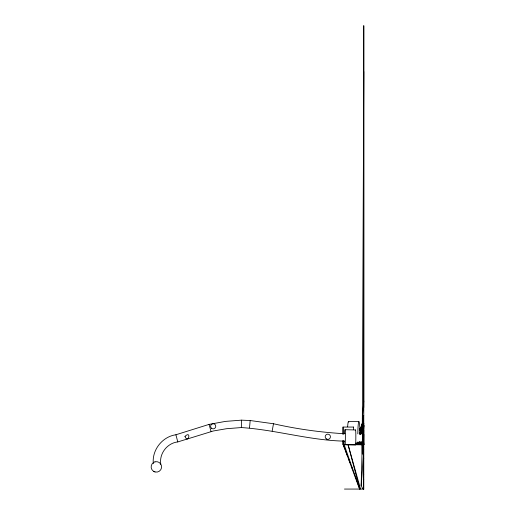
<?xml version="1.0" encoding="UTF-8"?>
<svg xmlns="http://www.w3.org/2000/svg" width="515" height="515" viewBox="0 0 515 515"><rect width="100%" height="100%" fill="white"/><g stroke="black" fill="none" stroke-linecap="round" stroke-linejoin="round"><path stroke-width="0.77" d="M356.129 443.138L363.777 443.718L363.777 444.413L355.788 444.271L363.777 444.477L355.801 444.458M362.122 424.193L362.811 424.527L359.599 429.227L363.777 429.864L363.777 443.447L355.891 443.203M363.777 407.552L363.777 25.75L363.777 489.25M343.222 444.709L343.235 440.647M363.777 71.534L362.309 423.658L361.639 427.553L362.309 423.658L362.83 423.33M342.893 434.235L343.048 427.057L353.509 427.057L353.618 429.69M344.516 441.136C309.637 440.415 276.001 429.845 241.361 427.553L241.445 420.156L225.506 421.386L209.077 424.392L175.905 434.763C162.392 436.611 151.835 449.994 153.328 463.571M363.333 432.748L363.526 423.176L363.352 423.755L363.777 423.755M363.693 441.806L363.86 434.415M363.384 488.98L362.779 488.754L361.163 485.651L362.991 415.547L363.777 415.547M361.163 485.651L363.384 456.657L363.384 415.547M362.328 418.483L363.777 400.966M353.451 427.733L353.509 427.057M249.511 427.907L250.181 420.53L241.445 420.156M362.18 425.815L362.515 423.452L362.129 425.815M360.526 429.111L360.77 427.547L363.777 427.469L360.886 427.373M360.687 428.879L360.944 427.296L363.777 427.373M272.171 431.029L273.491 423.748C296.968 429.072 320.897 432.4 344.934 433.752M361.672 426.871L362.27 423.768L363.777 423.137M361.549 427.553L362.309 423.658L361.202 426.929M361.659 426.871L362.27 423.768M363.777 426.703L361.459 426.562M361.536 426.439L363.777 426.504M355.537 443.357L357.944 443.357L359.946 441.625M361.395 426.349L363.777 426.15L361.775 426.092M362.811 424.527L361.813 425.12L362.129 425.57L363.777 425.628L362.129 425.57L361.588 425.776L361.736 426.15M160.268 464.092L160.764 464.06C159.116 453.586 167.259 443.042 177.791 441.922L213.287 430.991L226.446 428.725L241.361 427.553M363.262 423.221L363.777 444.709L342.855 444.709L342.868 440.647M361.401 426.484L363.777 426.587M361.279 426.813L363.777 426.787M363.294 423.839L363.777 423.967M363.777 425.815L361.903 425.899L363.777 425.937M363.21 479.504L363.777 479.497M363.172 424.019L363.777 424.077M363.088 424.141L363.777 424.296M362.019 425.725L363.777 425.718M361.839 425.995L363.777 426.04M361.672 426.246L363.777 426.24M348.41 421.618L358.839 421.618M363.397 423.684L363.777 423.684M362.463 425.068L363.777 425.049M362.444 425.094L363.777 425.197M362.309 425.293L363.777 425.255M362.257 425.371L363.777 425.442L362.232 425.416M362.167 425.506L363.777 425.506M361.234 426.877L363.777 426.929M363.384 449.151L363.777 449.151M363.384 458.459L363.777 458.459M363.384 474.148L363.777 474.148M344.445 489.063L363.777 489.063M355.865 444.619L363.777 444.638L355.221 444.567M355.221 444.535L363.777 444.587L355.801 444.49M355.865 444.657L363.777 444.709M359.599 429.227L363.777 429.272L359.934 428.744L363.777 428.963L360.094 428.512L363.777 428.692L360.191 428.377L363.777 428.512L360.288 428.235L363.777 428.319L360.397 428.074L363.777 428.1L360.494 427.939L363.777 427.939L360.77 427.547L363.777 427.585M355.942 444.381L363.777 444.477L355.942 444.406M359.393 432.581L363.777 432.639L360.075 432.014M361.092 427.083L363.777 427.128M360.996 427.225L363.777 427.296M345.037 429.69L355.485 429.974M355.962 444.207L363.777 444.413L355.807 444.059M360.075 431.699L363.777 431.808L360.017 431.036M355.807 443.93L363.777 444.168L355.26 443.743L363.777 444.014L355.891 443.486M359.077 442.572L363.777 442.733L359.019 442.366M360.017 429.729L363.777 429.864M359.019 442.018L363.777 442.211L361.382 441.986M359.625 430.186L363.777 430.366L360.017 429.813M360.017 430.798L363.777 430.971L359.625 430.276M355.891 443.338L363.777 443.718M359.399 433.643L363.777 433.888L359.393 432.993M357.661 443.08L363.777 443.421L357.474 442.952M357.474 442.855L363.777 443.254L357.507 442.816M250.181 420.53L273.491 423.748M359.399 434.145L360.861 434.473M153.753 471.418L155.015 471.94M344.928 449.222L343.505 445.462L359.573 489.063M345.501 450.722L347.49 455.987M348.629 458.994L350.058 462.753M351.764 467.26L352.62 469.519M344.162 444.709L359.766 489.063L348.089 444.709L360.564 489.063M209.077 424.392L211.041 431.525M175.905 434.763L177.791 441.922M343.048 427.057L343.209 434.235M362 444.709L362.303 454.217M363.339 486.688L363.41 489.063L363.384 457.552M363.384 452.44L362.991 415.547L363.384 450.316M344.509 433.54A13.203 0.605 -88.4 0 1 345.269 431.074A13.203 0.605 -88.4 0 1 345.23 444.709L355.672 444.992A13.203 0.605 -88.4 0 0 355.298 430.501M344.033 444.709A13.203 0.605 -88.4 0 1 344.136 440.962M347.638 426.793A14.626 1.107 -90 0 1 348.777 422.113M357.822 433.855A14.626 1.107 -90 0 1 358.923 421.585A14.626 1.107 -90 0 1 360.011 434.042M357.944 443.357A14.626 1.107 -90 0 1 357.893 441.889M184.975 436.411C188.271 444.793 191.702 429.761 184.975 436.411M362.412 423.517L362.039 425.873L362.412 423.517M155.015 461.833L153.753 462.354A5.227 5.227 0 0 0 153.373 471.173A5.227 5.227 0 0 0 161.523 467.794A5.227 5.227 0 0 0 155.015 461.833M363.777 426.356L361.594 426.362L363.777 426.311M211.523 428.261A2.569 2.569 0 0 0 215.708 426.755A2.569 2.569 0 0 0 212.315 423.884A2.569 2.569 0 0 0 211.523 428.261M326.33 438.922A2.62 2.62 0 0 0 330.424 436.958A2.62 2.62 0 0 0 326.677 434.396A2.62 2.62 0 0 0 326.33 438.922"/></g></svg>
